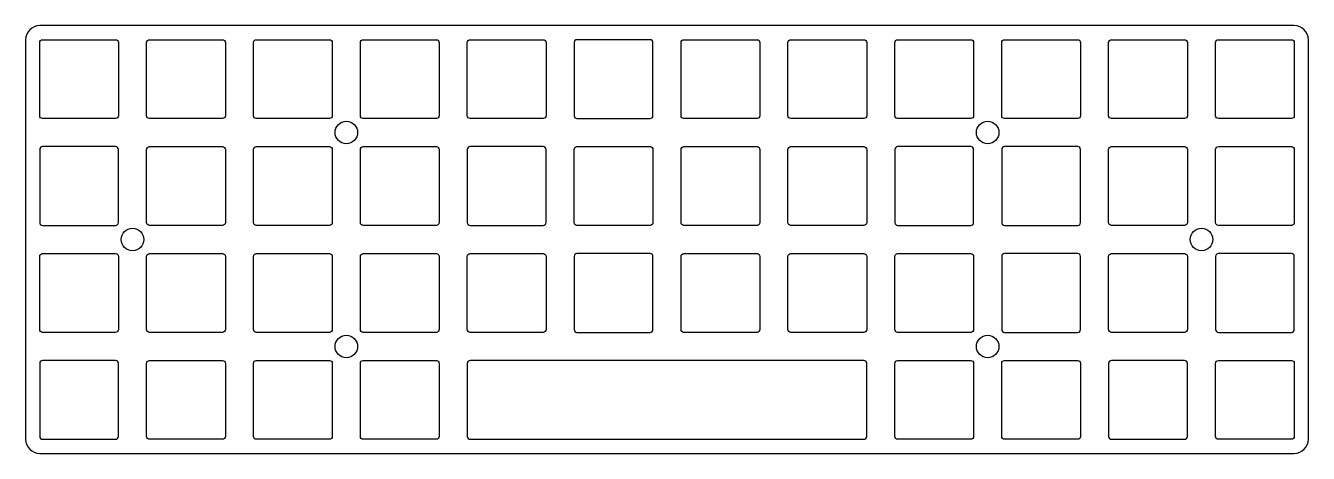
# Model space of a CAD drawing. Header units: millimetres. Extents: x 0 to 228, y -159 to -83.
import ezdxf

# ---------------------------------------------------------------- set-up
doc = ezdxf.new("R2010")
doc.units = ezdxf.units.MM
doc.layers.get('0').update_dxf_attribs({"linetype": 'CONTINUOUS'})

msp = doc.modelspace()

# ---------------------------------------------------------------- linework, layer by layer
for p, q in [((225.55, -83.27), (2.55, -83.27)), ((0.05, -85.77), (0.05, -156.77)), ((228.05, -156.77), (228.05, -85.77)), ((2.55, -159.27), (225.55, -159.27))]:
    msp.add_line(p, q)
for points in [[(2.55, -99.27), (2.55, -86.27, -0.414214), (3.05, -85.77), (16.05, -85.77, -0.414214), (16.55, -86.27), (16.55, -99.27, -0.414214), (16.05, -99.77), (3.05, -99.77, -0.414214)], [(35.05, -85.77, -0.414214), (35.55, -86.27), (35.55, -99.27, -0.414214), (35.05, -99.77), (22.05, -99.77, -0.414214), (21.55, -99.27), (21.55, -86.27, -0.414214), (22.05, -85.77)], [(54.05, -99.77), (41.05, -99.77, -0.414214), (40.55, -99.27), (40.55, -86.27, -0.414214), (41.05, -85.77), (54.05, -85.77, -0.414214), (54.55, -86.27), (54.55, -99.27, -0.414214)], [(73.05, -99.77), (60.05, -99.77, -0.414214), (59.55, -99.27), (59.55, -86.27, -0.414214), (60.05, -85.77), (73.05, -85.77, -0.414214), (73.55, -86.27), (73.55, -99.27, -0.414214)], [(92.05, -85.77, -0.414214), (92.55, -86.27), (92.55, -99.27, -0.414214), (92.05, -99.77), (79.05, -99.77, -0.414214), (78.55, -99.27), (78.55, -86.27, -0.414214), (79.05, -85.77)], [(111.55, -99.27), (111.55, -86.27, 0.414214), (111.05, -85.77), (98.05, -85.77, 0.414214), (97.55, -86.27), (97.55, -99.27, 0.414214), (98.05, -99.77), (111.05, -99.77, 0.414214)], [(116.55, -86.27, -0.414214), (117.05, -85.77), (130.05, -85.77, -0.414214), (130.55, -86.27), (130.55, -99.27, -0.414214), (130.05, -99.77), (117.05, -99.77, -0.414214), (116.55, -99.27)], [(136.05, -99.77, -0.414214), (135.55, -99.27), (135.55, -86.27, -0.414214), (136.05, -85.77), (149.05, -85.77, -0.414214), (149.55, -86.27), (149.55, -99.27, -0.414214), (149.05, -99.77)], [(155.05, -99.77, -0.414214), (154.55, -99.27), (154.55, -86.27, -0.414214), (155.05, -85.77), (168.05, -85.77, -0.414214), (168.55, -86.27), (168.55, -99.27, -0.414214), (168.05, -99.77)], [(174.05, -99.77, -0.414214), (173.55, -99.27), (173.55, -86.27, -0.414214), (174.05, -85.77), (187.05, -85.77, -0.414214), (187.55, -86.27), (187.55, -99.27, -0.414214), (187.05, -99.77)], [(192.55, -86.27, -0.414214), (193.05, -85.77), (206.05, -85.77, -0.414214), (206.55, -86.27), (206.55, -99.27, -0.414214), (206.05, -99.77), (193.05, -99.77, -0.414214), (192.55, -99.27)], [(225.05, -99.77), (212.05, -99.77, -0.414214), (211.55, -99.27), (211.55, -86.27, -0.414214), (212.05, -85.77), (225.05, -85.77, -0.414214), (225.55, -86.27), (225.55, -99.27, -0.414214)], [(16.05, -104.77), (3.05, -104.77, 0.414214), (2.55, -105.27), (2.55, -118.27, 0.414214), (3.05, -118.77), (16.05, -118.77, 0.414214), (16.55, -118.27), (16.55, -105.27, 0.414214)], [(21.55, -105.27, -0.414214), (22.05, -104.77), (35.05, -104.77, -0.414214), (35.55, -105.27), (35.55, -118.27, -0.414214), (35.05, -118.77), (22.05, -118.77, -0.414214), (21.55, -118.27)], [(41.05, -118.77, -0.414214), (40.55, -118.27), (40.55, -105.27, -0.414214), (41.05, -104.77), (54.05, -104.77, -0.414214), (54.55, -105.27), (54.55, -118.27, -0.414214), (54.05, -118.77)], [(73.55, -118.27, -0.414214), (73.05, -118.77), (60.05, -118.77, -0.414214), (59.55, -118.27), (59.55, -105.27, -0.414214), (60.05, -104.77), (73.05, -104.77, -0.414214), (73.55, -105.27)], [(92.55, -118.27), (92.55, -105.27, 0.414214), (92.05, -104.77), (79.05, -104.77, 0.414214), (78.55, -105.27), (78.55, -118.27, 0.414214), (79.05, -118.77), (92.05, -118.77, 0.414214)], [(111.55, -118.27, -0.414214), (111.05, -118.77), (98.05, -118.77, -0.414214), (97.55, -118.27), (97.55, -105.27, -0.414214), (98.05, -104.77), (111.05, -104.77, -0.414214), (111.55, -105.27)], [(116.55, -105.27, -0.414214), (117.05, -104.77), (130.05, -104.77, -0.414214), (130.55, -105.27), (130.55, -118.27, -0.414214), (130.05, -118.77), (117.05, -118.77, -0.414214), (116.55, -118.27)], [(135.55, -105.27, -0.414214), (136.05, -104.77), (149.05, -104.77, -0.414214), (149.55, -105.27), (149.55, -118.27, -0.414214), (149.05, -118.77), (136.05, -118.77, -0.414214), (135.55, -118.27)], [(168.05, -104.77), (155.05, -104.77, 0.414214), (154.55, -105.27), (154.55, -118.27, 0.414214), (155.05, -118.77), (168.05, -118.77, 0.414214), (168.55, -118.27), (168.55, -105.27, 0.414214)], [(187.05, -104.77), (174.05, -104.77, 0.414214), (173.55, -105.27), (173.55, -118.27, 0.414214), (174.05, -118.77), (187.05, -118.77, 0.414214), (187.55, -118.27), (187.55, -105.27, 0.414214)], [(206.55, -118.27, -0.414214), (206.05, -118.77), (193.05, -118.77, -0.414214), (192.55, -118.27), (192.55, -105.27, -0.414214), (193.05, -104.77), (206.05, -104.77, -0.414214), (206.55, -105.27)], [(225.05, -104.77, -0.414214), (225.55, -105.27), (225.55, -118.27, -0.414214), (225.05, -118.77), (212.05, -118.77, -0.414214), (211.55, -118.27), (211.55, -105.27, -0.414214), (212.05, -104.77)], [(2.55, -137.27), (2.55, -124.27, -0.414214), (3.05, -123.77), (16.05, -123.77, -0.414214), (16.55, -124.27), (16.55, -137.27, -0.414214), (16.05, -137.77), (3.05, -137.77, -0.414214)], [(21.55, -124.27, -0.414214), (22.05, -123.77), (35.05, -123.77, -0.414214), (35.55, -124.27), (35.55, -137.27, -0.414214), (35.05, -137.77), (22.05, -137.77, -0.414214), (21.55, -137.27)], [(54.05, -137.77), (41.05, -137.77, -0.414214), (40.55, -137.27), (40.55, -124.27, -0.414214), (41.05, -123.77), (54.05, -123.77, -0.414214), (54.55, -124.27), (54.55, -137.27, -0.414214)], [(73.05, -123.77, -0.414214), (73.55, -124.27), (73.55, -137.27, -0.414214), (73.05, -137.77), (60.05, -137.77, -0.414214), (59.55, -137.27), (59.55, -124.27, -0.414214), (60.05, -123.77)], [(92.55, -137.27, -0.414214), (92.05, -137.77), (79.05, -137.77, -0.414214), (78.55, -137.27), (78.55, -124.27, -0.414214), (79.05, -123.77), (92.05, -123.77, -0.414214), (92.55, -124.27)], [(111.05, -123.77), (98.05, -123.77, 0.414214), (97.55, -124.27), (97.55, -137.27, 0.414214), (98.05, -137.77), (111.05, -137.77, 0.414214), (111.55, -137.27), (111.55, -124.27, 0.414214)], [(117.05, -137.77, -0.414214), (116.55, -137.27), (116.55, -124.27, -0.414214), (117.05, -123.77), (130.05, -123.77, -0.414214), (130.55, -124.27), (130.55, -137.27, -0.414214), (130.05, -137.77)], [(149.05, -137.77), (136.05, -137.77, -0.414214), (135.55, -137.27), (135.55, -124.27, -0.414214), (136.05, -123.77), (149.05, -123.77, -0.414214), (149.55, -124.27), (149.55, -137.27, -0.414214)], [(168.05, -137.77), (155.05, -137.77, -0.414214), (154.55, -137.27), (154.55, -124.27, -0.414214), (155.05, -123.77), (168.05, -123.77, -0.414214), (168.55, -124.27), (168.55, -137.27, -0.414214)], [(187.55, -137.27), (187.55, -124.27, 0.414214), (187.05, -123.77), (174.05, -123.77, 0.414214), (173.55, -124.27), (173.55, -137.27, 0.414214), (174.05, -137.77), (187.05, -137.77, 0.414214)], [(192.55, -137.27), (192.55, -124.27, -0.414214), (193.05, -123.77), (206.05, -123.77, -0.414214), (206.55, -124.27), (206.55, -137.27, -0.414214), (206.05, -137.77), (193.05, -137.77, -0.414214)], [(225.55, -137.27), (225.55, -124.27, 0.414214), (225.05, -123.77), (212.05, -123.77, 0.414214), (211.55, -124.27), (211.55, -137.27, 0.414214), (212.05, -137.77), (225.05, -137.77, 0.414214)], [(16.55, -156.27), (16.55, -143.27, 0.414214), (16.05, -142.77), (3.05, -142.77, 0.414214), (2.55, -143.27), (2.55, -156.27, 0.414214), (3.05, -156.77), (16.05, -156.77, 0.414214)], [(35.05, -142.77, -0.414214), (35.55, -143.27), (35.55, -156.27, -0.414214), (35.05, -156.77), (22.05, -156.77, -0.414214), (21.55, -156.27), (21.55, -143.27, -0.414214), (22.05, -142.77)], [(40.55, -156.27), (40.55, -143.27, -0.414214), (41.05, -142.77), (54.05, -142.77, -0.414214), (54.55, -143.27), (54.55, -156.27, -0.414214), (54.05, -156.77), (41.05, -156.77, -0.414214)], [(60.05, -156.77, -0.414214), (59.55, -156.27), (59.55, -143.27, -0.414214), (60.05, -142.77), (73.05, -142.77, -0.414214), (73.55, -143.27), (73.55, -156.27, -0.414214), (73.05, -156.77)], [(92.05, -142.77), (79.05, -142.77, 0.414214), (78.55, -143.27), (78.55, -156.27, 0.414214), (79.05, -156.77), (92.05, -156.77), (136.05, -156.77), (149.05, -156.77, 0.414214), (149.55, -156.27), (149.55, -143.27, 0.414214), (149.05, -142.77), (136.05, -142.77)], [(155.05, -156.77, -0.414214), (154.55, -156.27), (154.55, -143.27, -0.414214), (155.05, -142.77), (168.05, -142.77, -0.414214), (168.55, -143.27), (168.55, -156.27, -0.414214), (168.05, -156.77)], [(187.05, -142.77, -0.414214), (187.55, -143.27), (187.55, -156.27, -0.414214), (187.05, -156.77), (174.05, -156.77, -0.414214), (173.55, -156.27), (173.55, -143.27, -0.414214), (174.05, -142.77)], [(206.55, -156.27), (206.55, -143.27, 0.414214), (206.05, -142.77), (193.05, -142.77, 0.414214), (192.55, -143.27), (192.55, -156.27, 0.414214), (193.05, -156.77), (206.05, -156.77, 0.414214)], [(225.55, -156.27, -0.414214), (225.05, -156.77), (212.05, -156.77, -0.414214), (211.55, -156.27), (211.55, -143.27, -0.414214), (212.05, -142.77), (225.05, -142.77, -0.414214), (225.55, -143.27)]]:
    msp.add_lwpolyline(points, format="xyb", close=True)
for points in [[(2.55, -83.27), (1.17, -83.27), (0.05, -84.39), (0.05, -85.77)], [(228.05, -85.77), (228.05, -84.39), (226.93, -83.27), (225.55, -83.27)], [(0.05, -156.77), (0.05, -158.15), (1.17, -159.27), (2.55, -159.27)], [(225.55, -159.27), (226.93, -159.27), (228.05, -158.15), (228.05, -156.77)]]:
    msp.add_open_spline(points, degree=3)
for points, knots in [([(59.05, -102.27), (59.05, -101.17), (58.15, -100.27), (57.05, -100.27), (55.95, -100.27), (55.05, -101.17), (55.05, -102.27), (55.05, -103.38), (55.95, -104.27), (57.05, -104.27), (58.15, -104.27), (59.05, -103.38), (59.05, -102.27)], [0, 0, 0, 0, 1, 1, 1, 2, 2, 2, 3, 3, 3, 4, 4, 4, 4]), ([(173.05, -102.27), (173.05, -101.17), (172.15, -100.27), (171.05, -100.27), (169.95, -100.27), (169.05, -101.17), (169.05, -102.27), (169.05, -103.38), (169.95, -104.27), (171.05, -104.27), (172.15, -104.27), (173.05, -103.38), (173.05, -102.27)], [0, 0, 0, 0, 1, 1, 1, 2, 2, 2, 3, 3, 3, 4, 4, 4, 4]), ([(21.05, -121.27), (21.05, -120.17), (20.15, -119.27), (19.05, -119.27), (17.95, -119.27), (17.05, -120.17), (17.05, -122.38), (17.95, -123.27), (19.05, -123.27), (20.15, -123.27), (21.05, -122.38), (21.05, -121.27)], [0, 0, 0, 0, 1, 1, 1, 2, 2, 3, 3, 3, 4, 4, 4, 4]), ([(211.05, -121.27), (211.05, -120.17), (210.15, -119.27), (209.05, -119.27), (207.95, -119.27), (207.05, -120.17), (207.05, -122.38), (207.95, -123.27), (209.05, -123.27), (210.15, -123.27), (211.05, -122.38), (211.05, -121.27)], [0, 0, 0, 0, 1, 1, 1, 2, 2, 3, 3, 3, 4, 4, 4, 4]), ([(59.05, -140.27), (59.05, -139.17), (58.15, -138.27), (57.05, -138.27), (55.95, -138.27), (55.05, -139.17), (55.05, -141.38), (55.95, -142.27), (57.05, -142.27), (58.15, -142.27), (59.05, -141.38), (59.05, -140.27)], [0, 0, 0, 0, 1, 1, 1, 2, 2, 3, 3, 3, 4, 4, 4, 4]), ([(173.05, -140.27), (173.05, -139.17), (172.15, -138.27), (171.05, -138.27), (169.95, -138.27), (169.05, -139.17), (169.05, -141.38), (169.95, -142.27), (171.05, -142.27), (172.15, -142.27), (173.05, -141.38), (173.05, -140.27)], [0, 0, 0, 0, 1, 1, 1, 2, 2, 3, 3, 3, 4, 4, 4, 4])]:
    msp.add_open_spline(points, degree=3, knots=knots)

doc.saveas('drawing.dxf')
